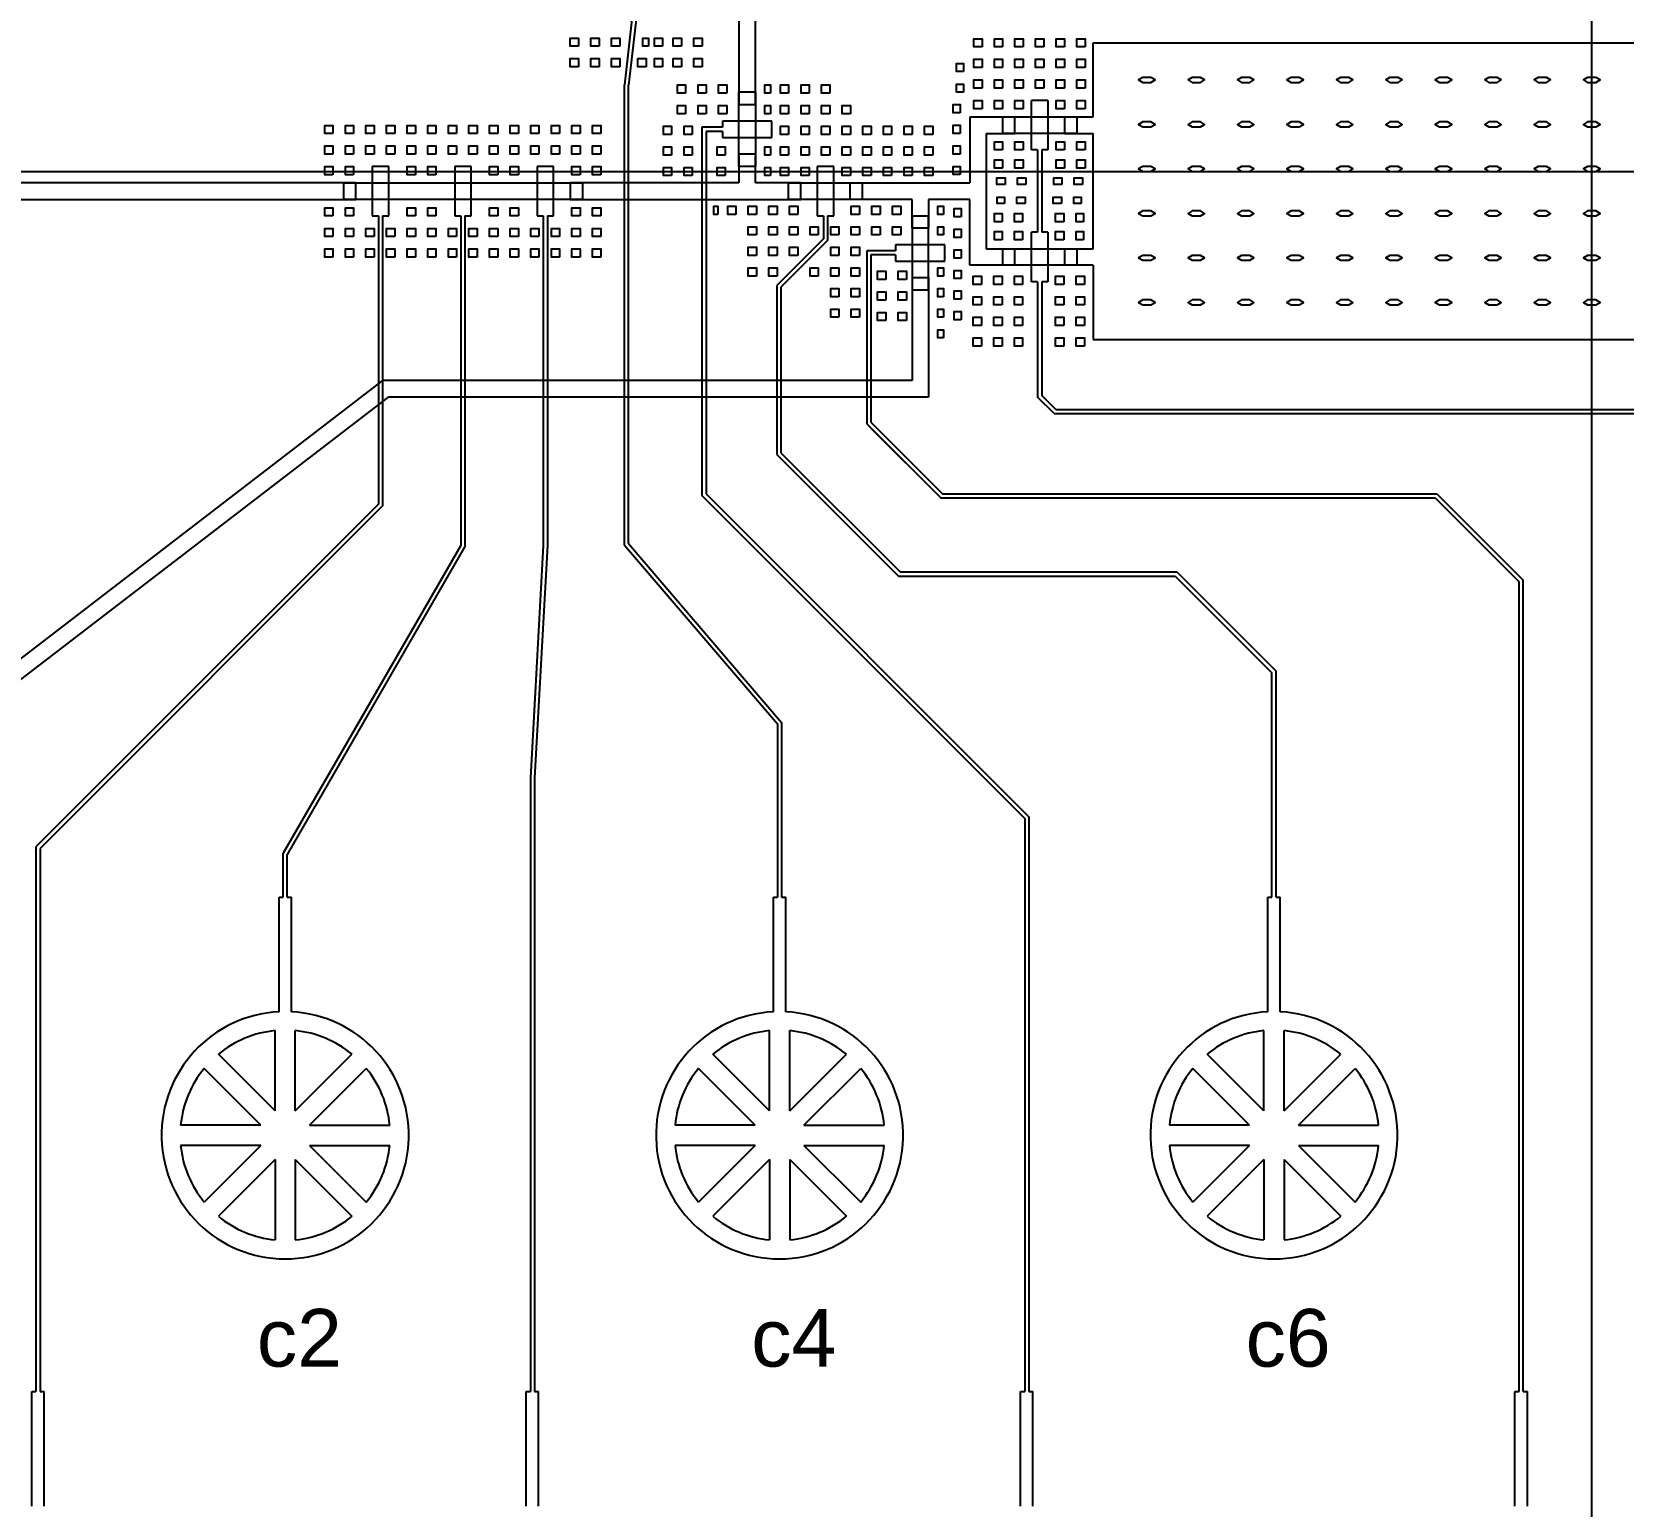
# Model space of a CAD drawing. Extents: x 1828 to 103828, y 11639 to 113639.
# Drawn here: x 43362 to 53018, y 75539 to 84485 of the extents above; entities that cross this region are included whole.
import ezdxf

# ---------------------------------------------------------------- set-up
doc = ezdxf.new("R2010")
doc.units = 13
for name, color, linetype in [('Control - FILL', 40, 'Continuous'), ('Control - SU8', 10, 'Continuous'), ('Flow - AZ50', 80, 'Continuous'), ('Flow - FILL', 131, 'Continuous'), ('Flow - SU8', 140, 'Continuous'), ('OPAQUE', 10, 'Continuous')]:
    doc.layers.add(name, color=color, linetype=linetype)
doc.styles.get("Standard").update_dxf_attribs({"font": 'arial.ttf', "height": 250})

msp = doc.modelspace()

# ---------------------------------------------------------------- linework, layer by layer
for p, q in [((52827.8, 11638.7), (52827.8, 113638.7)), ((52827.8, 11638.7), (52827.8, 113638.7)), ((1827.8, 83638.7), (103827.8, 83638.7))]:
    msp.add_line(p, q)
at = {"layer": 'Control - FILL'}
for p, q in [((44838, 77937.6), (44838, 78424.2)), ((44960.6, 77937.6), (44960.6, 78424.2)), ((47838, 77937.6), (47838, 78424.2)), ((47960.6, 77937.6), (47960.6, 78424.2)), ((50838, 77937.6), (50838, 78424.2)), ((50960.6, 77937.6), (50960.6, 78424.2)), ((44838, 77937.6), (44494, 78281.6)), ((44960.6, 77937.6), (45304.6, 78281.6)), ((47838, 77937.6), (47494, 78281.6)), ((47960.6, 77937.6), (48304.6, 78281.6)), ((50838, 77937.6), (50494, 78281.6)), ((50960.6, 77937.6), (51304.6, 78281.6)), ((44751.3, 77850.9), (44407.3, 78195)), ((45047.3, 77850.9), (45391.3, 78195)), ((47751.3, 77850.9), (47407.3, 78195)), ((48047.3, 77850.9), (48391.3, 78195)), ((50751.3, 77850.9), (50407.3, 78195)), ((51047.3, 77850.9), (51391.3, 78195)), ((44751.3, 77850.9), (44264.8, 77850.9)), ((45047.3, 77850.9), (45533.8, 77850.9)), ((47751.3, 77850.9), (47264.8, 77850.9)), ((48047.3, 77850.9), (48533.8, 77850.9)), ((50751.3, 77850.9), (50264.8, 77850.9)), ((51047.3, 77850.9), (51533.8, 77850.9)), ((44751.3, 77728.3), (44264.8, 77728.3)), ((44751.3, 77728.3), (44407.3, 77384.3)), ((44838, 77641.6), (44494, 77297.6)), ((44838, 77641.6), (44838, 77155.1)), ((44960.6, 77641.6), (44960.6, 77155.1)), ((44960.6, 77641.6), (45304.6, 77297.6)), ((45047.3, 77728.3), (45533.8, 77728.3)), ((45047.3, 77728.3), (45391.3, 77384.3)), ((47751.3, 77728.3), (47264.8, 77728.3)), ((47751.3, 77728.3), (47407.3, 77384.3)), ((47838, 77641.6), (47494, 77297.6)), ((47838, 77641.6), (47838, 77155.1)), ((47960.6, 77641.6), (47960.6, 77155.1)), ((47960.6, 77641.6), (48304.6, 77297.6)), ((48047.3, 77728.3), (48533.8, 77728.3)), ((48047.3, 77728.3), (48391.3, 77384.3)), ((50751.3, 77728.3), (50264.8, 77728.3)), ((50751.3, 77728.3), (50407.3, 77384.3)), ((50838, 77641.6), (50494, 77297.6)), ((50838, 77641.6), (50838, 77155.1)), ((50960.6, 77641.6), (50960.6, 77155.1)), ((50960.6, 77641.6), (51304.6, 77297.6)), ((51047.3, 77728.3), (51533.8, 77728.3)), ((51047.3, 77728.3), (51391.3, 77384.3))]:
    msp.add_line(p, q, dxfattribs=at)
for centre, start, end in [((44899.3, 77789.6), 95.51773, 129.48227), ((44899.3, 77789.6), 50.51773, 84.48227), ((47899.3, 77789.6), 95.51773, 129.48227), ((47899.3, 77789.6), 50.51773, 84.48227), ((50899.3, 77789.6), 95.51773, 129.48227), ((50899.3, 77789.6), 50.51773, 84.48227), ((44899.3, 77789.6), 140.51773, 174.48227), ((44899.3, 77789.6), 5.51773, 39.48227), ((47899.3, 77789.6), 140.51773, 174.48227), ((47899.3, 77789.6), 5.51773, 39.48227), ((50899.3, 77789.6), 140.51773, 174.48227), ((50899.3, 77789.6), 5.51773, 39.48227), ((44899.3, 77789.6), 185.51773, 219.48227), ((44899.3, 77789.6), 320.51773, 354.48227), ((47899.3, 77789.6), 185.51773, 219.48227), ((47899.3, 77789.6), 320.51773, 354.48227), ((50899.3, 77789.6), 185.51773, 219.48227), ((50899.3, 77789.6), 320.51773, 354.48227), ((44899.3, 77789.6), 230.51773, 264.48227), ((44899.3, 77789.6), 275.51773, 309.48227), ((47899.3, 77789.6), 230.51773, 264.48227), ((47899.3, 77789.6), 275.51773, 309.48227), ((50899.3, 77789.6), 230.51773, 264.48227), ((50899.3, 77789.6), 275.51773, 309.48227)]:
    msp.add_arc(centre, 637.5, start, end, dxfattribs=at)
at = {"layer": 'Control - SU8'}
for p, q in [((47015.3, 84668.7), (46957.4, 84162.8)), ((47040.2, 84665.9), (46982.4, 84161.4)), ((46957.4, 81371.2), (46957.4, 84162.8)), ((46982.4, 81380.5), (46982.4, 84161.4)), ((49427.8, 83768.7), (49427.8, 84068.7)), ((49527.8, 84068.7), (49427.8, 84068.7)), ((49527.8, 84068.7), (49527.8, 83768.7)), ((47552.8, 83943.7), (47552.8, 83906.2)), ((47852.8, 83943.7), (47552.8, 83943.7)), ((47852.8, 83843.7), (47852.8, 83943.7)), ((47427.8, 83906.2), (47427.8, 81670.9)), ((47552.8, 83906.2), (47427.8, 83906.2)), ((47552.8, 83881.2), (47452.8, 83881.2)), ((47452.8, 83881.2), (47452.8, 81681.2)), ((47552.8, 83881.2), (47552.8, 83843.7)), ((47552.8, 83843.7), (47852.8, 83843.7)), ((49465.3, 83768.7), (49427.8, 83768.7)), ((49465.3, 83768.7), (49465.3, 83268.7)), ((49527.8, 83768.7), (49490.3, 83768.7)), ((49490.3, 83768.7), (49490.3, 83268.7)), ((45527.8, 83668.7), (45427.8, 83668.7)), ((45427.8, 83668.7), (45427.8, 83368.7)), ((45527.8, 83368.7), (45527.8, 83668.7)), ((46027.8, 83668.7), (45927.8, 83668.7)), ((45927.8, 83668.7), (45927.8, 83368.7)), ((46027.8, 83368.7), (46027.8, 83668.7)), ((46527.8, 83668.7), (46427.8, 83668.7)), ((46427.8, 83668.7), (46427.8, 83368.7)), ((46527.8, 83368.7), (46527.8, 83668.7)), ((48227.8, 83668.7), (48127.8, 83668.7)), ((48127.8, 83668.7), (48127.8, 83368.7)), ((48227.8, 83368.7), (48227.8, 83668.7)), ((45427.8, 83368.7), (45465.3, 83368.7)), ((45465.3, 83368.7), (45465.3, 81618.7)), ((45490.3, 83368.7), (45527.8, 83368.7)), ((45490.3, 83368.7), (45490.3, 81608.4)), ((45927.8, 83368.7), (45965.3, 83368.7)), ((45965.3, 83368.7), (45965.3, 81368.7)), ((45990.3, 83368.7), (46027.8, 83368.7)), ((45990.3, 83368.7), (45990.3, 81362)), ((46427.8, 83368.7), (46465.3, 83368.7)), ((46465.3, 83368.7), (46465.3, 81368.7)), ((46490.3, 83368.7), (46527.8, 83368.7)), ((46490.3, 83368.7), (46490.3, 81368)), ((48127.8, 83368.7), (48165.3, 83368.7)), ((48165.3, 83368.7), (48165.3, 83229.1)), ((48190.3, 83368.7), (48227.8, 83368.7)), ((48190.3, 83368.7), (48190.3, 83218.7)), ((49427.8, 82968.7), (49427.8, 83268.7)), ((49465.3, 83268.7), (49427.8, 83268.7)), ((49527.8, 83268.7), (49490.3, 83268.7)), ((49527.8, 83268.7), (49527.8, 82968.7)), ((48165.3, 83229.1), (47882.5, 82946.2)), ((48190.3, 83218.7), (47907.5, 82935.9)), ((48602.8, 83156.2), (48427.8, 83156.2)), ((48427.8, 83156.2), (48427.8, 82106.2)), ((48602.8, 83193.7), (48602.8, 83156.2)), ((48902.8, 83193.7), (48602.8, 83193.7)), ((48902.8, 83093.7), (48902.8, 83193.7)), ((48602.8, 83131.2), (48452.8, 83131.2)), ((48452.8, 83131.2), (48452.8, 82116.6)), ((48602.8, 83131.2), (48602.8, 83093.7)), ((48602.8, 83093.7), (48902.8, 83093.7)), ((49465.3, 82968.7), (49427.8, 82968.7)), ((49465.3, 82968.7), (49465.3, 82268.7)), ((49527.8, 82968.7), (49490.3, 82968.7)), ((49490.3, 82968.7), (49490.3, 82279.1)), ((47882.5, 82946.2), (47882.5, 81920.9)), ((47907.5, 82935.9), (47907.5, 81931.2)), ((49575.7, 82193.7), (49490.3, 82279.1)), ((49565.3, 82168.7), (49465.3, 82268.7)), ((49575.7, 82193.7), (53397.2, 82193.7)), ((48427.8, 82106.2), (48877.1, 81656.9)), ((48452.8, 82116.6), (48887.5, 81681.9)), ((48452.8, 82081.2), (48877.1, 81656.9)), ((49565.3, 82168.7), (53386.8, 82168.7)), ((47882.5, 81920.9), (48620.5, 81182.8)), ((47907.5, 81931.2), (48630.9, 81207.8)), ((45465.3, 81618.7), (43386.8, 79540.2)), ((45490.3, 81608.4), (43411.8, 79529.8)), ((47427.8, 81670.9), (49386.8, 79711.9)), ((47452.8, 81681.2), (49411.8, 79722.3)), ((48877.1, 81656.9), (51877.1, 81656.9)), ((48887.5, 81681.9), (51887.5, 81681.9)), ((51877.1, 81656.9), (52386.8, 81147.2)), ((51887.5, 81681.9), (52411.8, 81157.6)), ((45965.3, 81368.7), (44886.8, 79500.6)), ((45990.3, 81362), (44911.8, 79493.9)), ((46465.3, 81368.7), (46386.8, 79959.3)), ((46490.3, 81368), (46411.8, 79957.9)), ((46957.4, 81371.2), (47886.8, 80285.6)), ((46982.4, 81380.5), (47911.8, 80294.9)), ((48620.5, 81182.8), (50299.3, 81182.8)), ((48630.9, 81207.8), (50309.7, 81207.8)), ((50299.3, 81182.8), (50886.8, 80595.3)), ((50309.7, 81207.8), (50911.8, 80605.7)), ((52386.8, 76233.9), (52386.8, 81147.2)), ((52411.8, 76233.9), (52411.8, 81157.6)), ((50886.8, 79233.9), (50886.8, 80595.3)), ((50911.8, 79233.9), (50911.8, 80605.7)), ((47886.8, 80285.6), (47886.8, 79233.9)), ((47911.8, 80294.9), (47911.8, 79233.9)), ((46386.8, 79959.3), (46386.8, 76233.9)), ((46411.8, 79956), (46411.8, 76233.9)), ((49386.8, 79711.9), (49386.8, 76233.9)), ((49411.8, 79722.3), (49411.8, 76233.9)), ((43386.8, 79540.2), (43386.8, 76233.9)), ((43411.8, 79529.8), (43411.8, 76233.9)), ((44886.8, 79233.9), (44886.8, 79500.6)), ((44911.8, 79233.9), (44911.8, 79493.9)), ((44861.8, 79233.9), (44886.8, 79233.9)), ((44861.8, 78538.7), (44861.8, 79233.9)), ((44911.8, 79233.9), (44936.8, 79233.9)), ((44936.8, 78538.7), (44936.8, 79233.9)), ((47861.8, 79233.9), (47886.8, 79233.9)), ((47861.8, 78538.7), (47861.8, 79233.9)), ((47911.8, 79233.9), (47936.8, 79233.9)), ((47936.8, 78538.7), (47936.8, 79233.9)), ((50861.8, 79233.9), (50886.8, 79233.9)), ((50861.8, 78538.7), (50861.8, 79233.9)), ((50911.8, 79233.9), (50936.8, 79233.9)), ((50936.8, 78538.7), (50936.8, 79233.9)), ((43361.8, 75538.7), (43361.8, 76233.9)), ((43361.8, 76233.9), (43386.8, 76233.9)), ((43411.8, 76233.9), (43436.8, 76233.9)), ((43436.8, 75538.7), (43436.8, 76233.9)), ((46361.8, 76233.9), (46386.8, 76233.9)), ((46361.8, 75538.7), (46361.8, 76233.9)), ((46411.8, 76233.9), (46436.8, 76233.9)), ((46436.8, 75538.7), (46436.8, 76233.9)), ((49361.8, 76233.9), (49386.8, 76233.9)), ((49361.8, 75538.7), (49361.8, 76233.9)), ((49411.8, 76233.9), (49436.8, 76233.9)), ((49436.8, 75538.7), (49436.8, 76233.9)), ((52361.8, 76233.9), (52386.8, 76233.9)), ((52361.8, 75538.7), (52361.8, 76233.9)), ((52411.8, 76233.9), (52436.8, 76233.9)), ((52436.8, 75538.7), (52436.8, 76233.9))]:
    msp.add_line(p, q, dxfattribs=at)
for centre in [(44899.3, 77789.6), (47899.3, 77789.6), (50899.3, 77789.6)]:
    msp.add_arc(centre, 750, 92.86598, 87.13402, dxfattribs=at)
at = {"layer": 'Flow - AZ50'}
for p, q in [((47652.8, 83668.7), (47652.8, 84118.7)), ((47752.8, 84118.7), (47652.8, 84118.7)), ((47752.8, 84118.7), (47752.8, 83668.7)), ((49252.8, 83968.7), (49702.8, 83968.7)), ((49252.8, 83968.7), (49252.8, 83868.7)), ((49702.8, 83968.7), (49702.8, 83868.7)), ((49702.8, 83868.7), (49252.8, 83868.7)), ((47752.8, 83668.7), (47652.8, 83668.7)), ((45252.8, 83568.7), (46702.8, 83568.7)), ((45252.8, 83568.7), (45252.8, 83468.7)), ((46702.8, 83568.7), (46702.8, 83468.7)), ((47952.8, 83468.7), (47952.8, 83568.7)), ((47952.8, 83568.7), (48402.8, 83568.7)), ((48402.8, 83468.7), (48402.8, 83568.7)), ((46702.8, 83468.7), (45252.8, 83468.7)), ((48402.8, 83468.7), (47952.8, 83468.7)), ((48702.8, 83368.7), (48702.8, 82918.7)), ((48702.8, 83368.7), (48802.8, 83368.7)), ((48802.8, 82918.7), (48802.8, 83368.7)), ((49252.8, 83168.7), (49702.8, 83168.7)), ((49252.8, 83168.7), (49252.8, 83068.7)), ((49702.8, 83168.7), (49702.8, 83068.7)), ((49702.8, 83068.7), (49252.8, 83068.7)), ((48702.8, 82918.7), (48802.8, 82918.7))]:
    msp.add_line(p, q, dxfattribs=at)
at = {"layer": 'Flow - FILL'}
for points in [[(46679.3, 84397.8), (46629.3, 84397.8), (46629.3, 84447.8), (46679.3, 84447.8)], [(46804.3, 84397.8), (46754.3, 84397.8), (46754.3, 84447.8), (46804.3, 84447.8)], [(46929.3, 84397.8), (46879.3, 84397.8), (46879.3, 84447.8), (46929.3, 84447.8)], [(47104.3, 84397.8), (47069.3, 84397.8), (47069.3, 84447.8), (47104.3, 84447.8)], [(47189.3, 84397.8), (47139.3, 84397.8), (47139.3, 84447.8), (47189.3, 84447.8)], [(47304.3, 84397.8), (47254.3, 84397.8), (47254.3, 84447.8), (47304.3, 84447.8)], [(47429.3, 84397.8), (47379.3, 84397.8), (47379.3, 84447.8), (47429.3, 84447.8)], [(49127.8, 84393.7), (49077.8, 84393.7), (49077.8, 84443.7), (49127.8, 84443.7)], [(49252.8, 84393.7), (49202.8, 84393.7), (49202.8, 84443.7), (49252.8, 84443.7)], [(49377.8, 84393.7), (49327.8, 84393.7), (49327.8, 84443.7), (49377.8, 84443.7)], [(49502.8, 84393.7), (49452.8, 84393.7), (49452.8, 84443.7), (49502.8, 84443.7)], [(49627.8, 84393.7), (49577.8, 84393.7), (49577.8, 84443.7), (49627.8, 84443.7)], [(49752.8, 84393.7), (49702.8, 84393.7), (49702.8, 84443.7), (49752.8, 84443.7)], [(46679.3, 84272.8), (46629.3, 84272.8), (46629.3, 84322.8), (46679.3, 84322.8)], [(46804.3, 84272.8), (46754.3, 84272.8), (46754.3, 84322.8), (46804.3, 84322.8)], [(46929.3, 84272.8), (46879.3, 84272.8), (46879.3, 84322.8), (46929.3, 84322.8)], [(47089.3, 84272.8), (47039.3, 84272.8), (47039.3, 84322.8), (47089.3, 84322.8)], [(47189.3, 84272.8), (47139.3, 84272.8), (47139.3, 84322.8), (47189.3, 84322.8)], [(47304.3, 84272.8), (47254.3, 84272.8), (47254.3, 84322.8), (47304.3, 84322.8)], [(47429.3, 84272.8), (47379.3, 84272.8), (47379.3, 84322.8), (47429.3, 84322.8)], [(49127.8, 84268.7), (49077.8, 84268.7), (49077.8, 84318.7), (49127.8, 84318.7)], [(49252.8, 84268.7), (49202.8, 84268.7), (49202.8, 84318.7), (49252.8, 84318.7)], [(49377.8, 84268.7), (49327.8, 84268.7), (49327.8, 84318.7), (49377.8, 84318.7)], [(49502.8, 84268.7), (49452.8, 84268.7), (49452.8, 84318.7), (49502.8, 84318.7)], [(49627.8, 84268.7), (49577.8, 84268.7), (49577.8, 84318.7), (49627.8, 84318.7)], [(49752.8, 84268.7), (49702.8, 84268.7), (49702.8, 84318.7), (49752.8, 84318.7)], [(49015.3, 84243.7), (48972.8, 84243.7), (48972.8, 84293.7), (49015.3, 84293.7)], [(50102.8, 84178.7), (50152.8, 84178.7), (50177.8, 84193.7), (50177.8, 84193.7), (50152.8, 84208.7), (50102.8, 84208.7), (50077.8, 84193.7), (50077.8, 84193.7)], [(50402.8, 84178.7), (50452.8, 84178.7), (50477.8, 84193.7), (50477.8, 84193.7), (50452.8, 84208.7), (50402.8, 84208.7), (50377.8, 84193.7), (50377.8, 84193.7)], [(50702.8, 84178.7), (50752.8, 84178.7), (50777.8, 84193.7), (50777.8, 84193.7), (50752.8, 84208.7), (50702.8, 84208.7), (50677.8, 84193.7), (50677.8, 84193.7)], [(51002.8, 84178.7), (51052.8, 84178.7), (51077.8, 84193.7), (51077.8, 84193.7), (51052.8, 84208.7), (51002.8, 84208.7), (50977.8, 84193.7), (50977.8, 84193.7)], [(51302.8, 84178.7), (51352.8, 84178.7), (51377.8, 84193.7), (51377.8, 84193.7), (51352.8, 84208.7), (51302.8, 84208.7), (51277.8, 84193.7), (51277.8, 84193.7)], [(51602.8, 84178.7), (51652.8, 84178.7), (51677.8, 84193.7), (51677.8, 84193.7), (51652.8, 84208.7), (51602.8, 84208.7), (51577.8, 84193.7), (51577.8, 84193.7)], [(51902.8, 84178.7), (51952.8, 84178.7), (51977.8, 84193.7), (51977.8, 84193.7), (51952.8, 84208.7), (51902.8, 84208.7), (51877.8, 84193.7), (51877.8, 84193.7)], [(52202.8, 84178.7), (52252.8, 84178.7), (52277.8, 84193.7), (52277.8, 84193.7), (52252.8, 84208.7), (52202.8, 84208.7), (52177.8, 84193.7), (52177.8, 84193.7)], [(52502.8, 84178.7), (52552.8, 84178.7), (52577.8, 84193.7), (52577.8, 84193.7), (52552.8, 84208.7), (52502.8, 84208.7), (52477.8, 84193.7), (52477.8, 84193.7)], [(52802.8, 84178.7), (52852.8, 84178.7), (52877.8, 84193.7), (52877.8, 84193.7), (52852.8, 84208.7), (52802.8, 84208.7), (52777.8, 84193.7), (52777.8, 84193.7)], [(47329.3, 84112.8), (47279.3, 84112.8), (47279.3, 84162.8), (47329.3, 84162.8)], [(47454.3, 84112.8), (47404.3, 84112.8), (47404.3, 84162.8), (47454.3, 84162.8)], [(47579.3, 84112.8), (47529.3, 84112.8), (47529.3, 84162.8), (47579.3, 84162.8)], [(47844.3, 84112.8), (47809.3, 84112.8), (47809.3, 84162.8), (47844.3, 84162.8)], [(47954.3, 84112.8), (47904.3, 84112.8), (47904.3, 84162.8), (47954.3, 84162.8)], [(48079.3, 84112.8), (48029.3, 84112.8), (48029.3, 84162.8), (48079.3, 84162.8)], [(48204.3, 84112.8), (48154.3, 84112.8), (48154.3, 84162.8), (48204.3, 84162.8)], [(49015.3, 84118.7), (48972.8, 84118.7), (48972.8, 84168.7), (49015.3, 84168.7)], [(49127.8, 84143.7), (49077.8, 84143.7), (49077.8, 84193.7), (49127.8, 84193.7)], [(49252.8, 84143.7), (49202.8, 84143.7), (49202.8, 84193.7), (49252.8, 84193.7)], [(49377.8, 84143.7), (49327.8, 84143.7), (49327.8, 84193.7), (49377.8, 84193.7)], [(49502.8, 84143.7), (49452.8, 84143.7), (49452.8, 84193.7), (49502.8, 84193.7)], [(49627.8, 84143.7), (49577.8, 84143.7), (49577.8, 84193.7), (49627.8, 84193.7)], [(49752.8, 84143.7), (49702.8, 84143.7), (49702.8, 84193.7), (49752.8, 84193.7)], [(47329.3, 83987.8), (47279.3, 83987.8), (47279.3, 84037.8), (47329.3, 84037.8)], [(47454.3, 83987.8), (47404.3, 83987.8), (47404.3, 84037.8), (47454.3, 84037.8)], [(47579.3, 83987.8), (47529.3, 83987.8), (47529.3, 84037.8), (47579.3, 84037.8)], [(47844.3, 83987.8), (47809.3, 83987.8), (47809.3, 84037.8), (47844.3, 84037.8)], [(47954.3, 83987.8), (47904.3, 83987.8), (47904.3, 84037.8), (47954.3, 84037.8)], [(48079.3, 83987.8), (48029.3, 83987.8), (48029.3, 84037.8), (48079.3, 84037.8)], [(48204.3, 83987.8), (48154.3, 83987.8), (48154.3, 84037.8), (48204.3, 84037.8)], [(48329.3, 83987.8), (48279.3, 83987.8), (48279.3, 84037.8), (48329.3, 84037.8)], [(48995.3, 83993.7), (48952.8, 83993.7), (48952.8, 84043.7), (48995.3, 84043.7)], [(49127.8, 84018.7), (49077.8, 84018.7), (49077.8, 84068.7), (49127.8, 84068.7)], [(49252.8, 84018.7), (49202.8, 84018.7), (49202.8, 84068.7), (49252.8, 84068.7)], [(49377.8, 84018.7), (49327.8, 84018.7), (49327.8, 84068.7), (49377.8, 84068.7)], [(49627.8, 84018.7), (49577.8, 84018.7), (49577.8, 84068.7), (49627.8, 84068.7)], [(49752.8, 84018.7), (49702.8, 84018.7), (49702.8, 84068.7), (49752.8, 84068.7)], [(45189.3, 83867.8), (45139.3, 83867.8), (45139.3, 83917.8), (45189.3, 83917.8)], [(45314.3, 83867.8), (45264.3, 83867.8), (45264.3, 83917.8), (45314.3, 83917.8)], [(45439.3, 83867.8), (45389.3, 83867.8), (45389.3, 83917.8), (45439.3, 83917.8)], [(45564.3, 83867.8), (45514.3, 83867.8), (45514.3, 83917.8), (45564.3, 83917.8)], [(45689.3, 83867.8), (45639.3, 83867.8), (45639.3, 83917.8), (45689.3, 83917.8)], [(45814.3, 83867.8), (45764.3, 83867.8), (45764.3, 83917.8), (45814.3, 83917.8)], [(45939.3, 83867.8), (45889.3, 83867.8), (45889.3, 83917.8), (45939.3, 83917.8)], [(46064.3, 83867.8), (46014.3, 83867.8), (46014.3, 83917.8), (46064.3, 83917.8)], [(46189.3, 83867.8), (46139.3, 83867.8), (46139.3, 83917.8), (46189.3, 83917.8)], [(46314.3, 83867.8), (46264.3, 83867.8), (46264.3, 83917.8), (46314.3, 83917.8)], [(46439.3, 83867.8), (46389.3, 83867.8), (46389.3, 83917.8), (46439.3, 83917.8)], [(46564.3, 83867.8), (46514.3, 83867.8), (46514.3, 83917.8), (46564.3, 83917.8)], [(46689.3, 83867.8), (46639.3, 83867.8), (46639.3, 83917.8), (46689.3, 83917.8)], [(46814.3, 83867.8), (46764.3, 83867.8), (46764.3, 83917.8), (46814.3, 83917.8)], [(48995.3, 83868.7), (48952.8, 83868.7), (48952.8, 83918.7), (48995.3, 83918.7)], [(50102.8, 83908.7), (50152.8, 83908.7), (50177.8, 83923.7), (50177.8, 83923.7), (50152.8, 83938.7), (50102.8, 83938.7), (50077.8, 83923.7), (50077.8, 83923.7)], [(50402.8, 83908.7), (50452.8, 83908.7), (50477.8, 83923.7), (50477.8, 83923.7), (50452.8, 83938.7), (50402.8, 83938.7), (50377.8, 83923.7), (50377.8, 83923.7)], [(50702.8, 83908.7), (50752.8, 83908.7), (50777.8, 83923.7), (50777.8, 83923.7), (50752.8, 83938.7), (50702.8, 83938.7), (50677.8, 83923.7), (50677.8, 83923.7)], [(51002.8, 83908.7), (51052.8, 83908.7), (51077.8, 83923.7), (51077.8, 83923.7), (51052.8, 83938.7), (51002.8, 83938.7), (50977.8, 83923.7), (50977.8, 83923.7)], [(51302.8, 83908.7), (51352.8, 83908.7), (51377.8, 83923.7), (51377.8, 83923.7), (51352.8, 83938.7), (51302.8, 83938.7), (51277.8, 83923.7), (51277.8, 83923.7)], [(51602.8, 83908.7), (51652.8, 83908.7), (51677.8, 83923.7), (51677.8, 83923.7), (51652.8, 83938.7), (51602.8, 83938.7), (51577.8, 83923.7), (51577.8, 83923.7)], [(51902.8, 83908.7), (51952.8, 83908.7), (51977.8, 83923.7), (51977.8, 83923.7), (51952.8, 83938.7), (51902.8, 83938.7), (51877.8, 83923.7), (51877.8, 83923.7)], [(52202.8, 83908.7), (52252.8, 83908.7), (52277.8, 83923.7), (52277.8, 83923.7), (52252.8, 83938.7), (52202.8, 83938.7), (52177.8, 83923.7), (52177.8, 83923.7)], [(52502.8, 83908.7), (52552.8, 83908.7), (52577.8, 83923.7), (52577.8, 83923.7), (52552.8, 83938.7), (52502.8, 83938.7), (52477.8, 83923.7), (52477.8, 83923.7)], [(52802.8, 83908.7), (52852.8, 83908.7), (52877.8, 83923.7), (52877.8, 83923.7), (52852.8, 83938.7), (52802.8, 83938.7), (52777.8, 83923.7), (52777.8, 83923.7)], [(47244.3, 83862.8), (47194.3, 83862.8), (47194.3, 83912.8), (47244.3, 83912.8)], [(47369.3, 83862.8), (47319.3, 83862.8), (47319.3, 83912.8), (47369.3, 83912.8)], [(47954.3, 83862.8), (47904.3, 83862.8), (47904.3, 83912.8), (47954.3, 83912.8)], [(48079.3, 83862.8), (48029.3, 83862.8), (48029.3, 83912.8), (48079.3, 83912.8)], [(48204.3, 83862.8), (48154.3, 83862.8), (48154.3, 83912.8), (48204.3, 83912.8)], [(48329.3, 83862.8), (48279.3, 83862.8), (48279.3, 83912.8), (48329.3, 83912.8)], [(48454.3, 83862.8), (48404.3, 83862.8), (48404.3, 83912.8), (48454.3, 83912.8)], [(48579.3, 83862.8), (48529.3, 83862.8), (48529.3, 83912.8), (48579.3, 83912.8)], [(48704.3, 83862.8), (48654.3, 83862.8), (48654.3, 83912.8), (48704.3, 83912.8)], [(48829.3, 83862.8), (48779.3, 83862.8), (48779.3, 83912.8), (48829.3, 83912.8)], [(49252.8, 83768.7), (49202.8, 83768.7), (49202.8, 83818.7), (49252.8, 83818.7)], [(49377.8, 83768.7), (49327.8, 83768.7), (49327.8, 83818.7), (49377.8, 83818.7)], [(49627.8, 83768.7), (49577.8, 83768.7), (49577.8, 83818.7), (49627.8, 83818.7)], [(49752.8, 83768.7), (49702.8, 83768.7), (49702.8, 83818.7), (49752.8, 83818.7)], [(45189.3, 83742.8), (45139.3, 83742.8), (45139.3, 83792.8), (45189.3, 83792.8)], [(45314.3, 83742.8), (45264.3, 83742.8), (45264.3, 83792.8), (45314.3, 83792.8)], [(45439.3, 83742.8), (45389.3, 83742.8), (45389.3, 83792.8), (45439.3, 83792.8)], [(45564.3, 83742.8), (45514.3, 83742.8), (45514.3, 83792.8), (45564.3, 83792.8)], [(45689.3, 83742.8), (45639.3, 83742.8), (45639.3, 83792.8), (45689.3, 83792.8)], [(45814.3, 83742.8), (45764.3, 83742.8), (45764.3, 83792.8), (45814.3, 83792.8)], [(45939.3, 83742.8), (45889.3, 83742.8), (45889.3, 83792.8), (45939.3, 83792.8)], [(46064.3, 83742.8), (46014.3, 83742.8), (46014.3, 83792.8), (46064.3, 83792.8)], [(46189.3, 83742.8), (46139.3, 83742.8), (46139.3, 83792.8), (46189.3, 83792.8)], [(46314.3, 83742.8), (46264.3, 83742.8), (46264.3, 83792.8), (46314.3, 83792.8)], [(46439.3, 83742.8), (46389.3, 83742.8), (46389.3, 83792.8), (46439.3, 83792.8)], [(46564.3, 83742.8), (46514.3, 83742.8), (46514.3, 83792.8), (46564.3, 83792.8)], [(46689.3, 83742.8), (46639.3, 83742.8), (46639.3, 83792.8), (46689.3, 83792.8)], [(46814.3, 83742.8), (46764.3, 83742.8), (46764.3, 83792.8), (46814.3, 83792.8)], [(47244.3, 83737.8), (47194.3, 83737.8), (47194.3, 83787.8), (47244.3, 83787.8)], [(47369.3, 83737.8), (47319.3, 83737.8), (47319.3, 83787.8), (47369.3, 83787.8)], [(47569.8, 83737.8), (47519.8, 83737.8), (47519.8, 83787.8), (47569.8, 83787.8)], [(47844.3, 83737.8), (47809.3, 83737.8), (47809.3, 83787.8), (47844.3, 83787.8)], [(47954.3, 83737.8), (47904.3, 83737.8), (47904.3, 83787.8), (47954.3, 83787.8)], [(48079.3, 83737.8), (48029.3, 83737.8), (48029.3, 83787.8), (48079.3, 83787.8)], [(48204.3, 83737.8), (48154.3, 83737.8), (48154.3, 83787.8), (48204.3, 83787.8)], [(48329.3, 83737.8), (48279.3, 83737.8), (48279.3, 83787.8), (48329.3, 83787.8)], [(48454.3, 83737.8), (48404.3, 83737.8), (48404.3, 83787.8), (48454.3, 83787.8)], [(48579.3, 83737.8), (48529.3, 83737.8), (48529.3, 83787.8), (48579.3, 83787.8)], [(48704.3, 83737.8), (48654.3, 83737.8), (48654.3, 83787.8), (48704.3, 83787.8)], [(48829.3, 83737.8), (48779.3, 83737.8), (48779.3, 83787.8), (48829.3, 83787.8)], [(48995.3, 83743.7), (48952.8, 83743.7), (48952.8, 83793.7), (48995.3, 83793.7)], [(45189.3, 83617.8), (45139.3, 83617.8), (45139.3, 83667.8), (45189.3, 83667.8)], [(45314.3, 83617.8), (45264.3, 83617.8), (45264.3, 83667.8), (45314.3, 83667.8)], [(45689.3, 83617.8), (45639.3, 83617.8), (45639.3, 83667.8), (45689.3, 83667.8)], [(45814.3, 83617.8), (45764.3, 83617.8), (45764.3, 83667.8), (45814.3, 83667.8)], [(46189.3, 83617.8), (46139.3, 83617.8), (46139.3, 83667.8), (46189.3, 83667.8)], [(46314.3, 83617.8), (46264.3, 83617.8), (46264.3, 83667.8), (46314.3, 83667.8)], [(46689.3, 83617.8), (46639.3, 83617.8), (46639.3, 83667.8), (46689.3, 83667.8)], [(46814.3, 83617.8), (46764.3, 83617.8), (46764.3, 83667.8), (46814.3, 83667.8)], [(47244.3, 83612.8), (47194.3, 83612.8), (47194.3, 83662.8), (47244.3, 83662.8)], [(47369.3, 83612.8), (47319.3, 83612.8), (47319.3, 83662.8), (47369.3, 83662.8)], [(47569.8, 83612.8), (47519.8, 83612.8), (47519.8, 83662.8), (47569.8, 83662.8)], [(47844.3, 83612.8), (47809.3, 83612.8), (47809.3, 83662.8), (47844.3, 83662.8)], [(47954.3, 83612.8), (47904.3, 83612.8), (47904.3, 83662.8), (47954.3, 83662.8)], [(48079.3, 83612.8), (48029.3, 83612.8), (48029.3, 83662.8), (48079.3, 83662.8)], [(48329.3, 83612.8), (48279.3, 83612.8), (48279.3, 83662.8), (48329.3, 83662.8)], [(48454.3, 83612.8), (48404.3, 83612.8), (48404.3, 83662.8), (48454.3, 83662.8)], [(48579.3, 83612.8), (48529.3, 83612.8), (48529.3, 83662.8), (48579.3, 83662.8)], [(48704.3, 83612.8), (48654.3, 83612.8), (48654.3, 83662.8), (48704.3, 83662.8)], [(48829.3, 83612.8), (48779.3, 83612.8), (48779.3, 83662.8), (48829.3, 83662.8)], [(48995.3, 83618.7), (48952.8, 83618.7), (48952.8, 83668.7), (48995.3, 83668.7)], [(49252.8, 83658.7), (49202.8, 83658.7), (49202.8, 83708.7), (49252.8, 83708.7)], [(49377.8, 83658.7), (49327.8, 83658.7), (49327.8, 83708.7), (49377.8, 83708.7)], [(49627.8, 83658.7), (49577.8, 83658.7), (49577.8, 83708.7), (49627.8, 83708.7)], [(49752.8, 83658.7), (49702.8, 83658.7), (49702.8, 83708.7), (49752.8, 83708.7)], [(50102.8, 83638.7), (50152.8, 83638.7), (50177.8, 83653.7), (50177.8, 83653.7), (50152.8, 83668.7), (50102.8, 83668.7), (50077.8, 83653.7), (50077.8, 83653.7)], [(50402.8, 83638.7), (50452.8, 83638.7), (50477.8, 83653.7), (50477.8, 83653.7), (50452.8, 83668.7), (50402.8, 83668.7), (50377.8, 83653.7), (50377.8, 83653.7)], [(50702.8, 83638.7), (50752.8, 83638.7), (50777.8, 83653.7), (50777.8, 83653.7), (50752.8, 83668.7), (50702.8, 83668.7), (50677.8, 83653.7), (50677.8, 83653.7)], [(51002.8, 83638.7), (51052.8, 83638.7), (51077.8, 83653.7), (51077.8, 83653.7), (51052.8, 83668.7), (51002.8, 83668.7), (50977.8, 83653.7), (50977.8, 83653.7)], [(51302.8, 83638.7), (51352.8, 83638.7), (51377.8, 83653.7), (51377.8, 83653.7), (51352.8, 83668.7), (51302.8, 83668.7), (51277.8, 83653.7), (51277.8, 83653.7)], [(51602.8, 83638.7), (51652.8, 83638.7), (51677.8, 83653.7), (51677.8, 83653.7), (51652.8, 83668.7), (51602.8, 83668.7), (51577.8, 83653.7), (51577.8, 83653.7)], [(51902.8, 83638.7), (51952.8, 83638.7), (51977.8, 83653.7), (51977.8, 83653.7), (51952.8, 83668.7), (51902.8, 83668.7), (51877.8, 83653.7), (51877.8, 83653.7)], [(52202.8, 83638.7), (52252.8, 83638.7), (52277.8, 83653.7), (52277.8, 83653.7), (52252.8, 83668.7), (52202.8, 83668.7), (52177.8, 83653.7), (52177.8, 83653.7)], [(52502.8, 83638.7), (52552.8, 83638.7), (52577.8, 83653.7), (52577.8, 83653.7), (52552.8, 83668.7), (52502.8, 83668.7), (52477.8, 83653.7), (52477.8, 83653.7)], [(52802.8, 83638.7), (52852.8, 83638.7), (52877.8, 83653.7), (52877.8, 83653.7), (52852.8, 83668.7), (52802.8, 83668.7), (52777.8, 83653.7), (52777.8, 83653.7)], [(49267.8, 83558.7), (49217.8, 83558.7), (49217.8, 83598.7), (49267.8, 83598.7)], [(49392.8, 83558.7), (49342.8, 83558.7), (49342.8, 83598.7), (49392.8, 83598.7)], [(49612.8, 83558.7), (49562.8, 83558.7), (49562.8, 83598.7), (49612.8, 83598.7)], [(49737.8, 83558.7), (49687.8, 83558.7), (49687.8, 83598.7), (49737.8, 83598.7)], [(49264.3, 83442.8), (49219.3, 83442.8), (49219.3, 83482.8), (49264.3, 83482.8)], [(49389.3, 83442.8), (49339.3, 83442.8), (49339.3, 83482.8), (49389.3, 83482.8)], [(49609.3, 83442.8), (49559.3, 83442.8), (49559.3, 83482.8), (49609.3, 83482.8)], [(49729.3, 83442.8), (49684.3, 83442.8), (49684.3, 83482.8), (49729.3, 83482.8)], [(45189.3, 83367.8), (45139.3, 83367.8), (45139.3, 83417.8), (45189.3, 83417.8)], [(45314.3, 83367.8), (45264.3, 83367.8), (45264.3, 83417.8), (45314.3, 83417.8)], [(45689.3, 83367.8), (45639.3, 83367.8), (45639.3, 83417.8), (45689.3, 83417.8)], [(45814.3, 83367.8), (45764.3, 83367.8), (45764.3, 83417.8), (45814.3, 83417.8)], [(46189.3, 83367.8), (46139.3, 83367.8), (46139.3, 83417.8), (46189.3, 83417.8)], [(46314.3, 83367.8), (46264.3, 83367.8), (46264.3, 83417.8), (46314.3, 83417.8)], [(46689.3, 83367.8), (46639.3, 83367.8), (46639.3, 83417.8), (46689.3, 83417.8)], [(46814.3, 83367.8), (46764.3, 83367.8), (46764.3, 83417.8), (46814.3, 83417.8)], [(47524.3, 83377.8), (47499.3, 83377.8), (47499.3, 83427.8), (47524.3, 83427.8)], [(47634.3, 83377.8), (47584.3, 83377.8), (47584.3, 83427.8), (47634.3, 83427.8)], [(47759.3, 83377.8), (47709.3, 83377.8), (47709.3, 83427.8), (47759.3, 83427.8)], [(47884.3, 83377.8), (47834.3, 83377.8), (47834.3, 83427.8), (47884.3, 83427.8)], [(48009.3, 83377.8), (47959.3, 83377.8), (47959.3, 83427.8), (48009.3, 83427.8)], [(48384.3, 83377.8), (48334.3, 83377.8), (48334.3, 83427.8), (48384.3, 83427.8)], [(48509.3, 83377.8), (48459.3, 83377.8), (48459.3, 83427.8), (48509.3, 83427.8)], [(48634.3, 83377.8), (48584.3, 83377.8), (48584.3, 83427.8), (48634.3, 83427.8)], [(48894.3, 83377.8), (48859.3, 83377.8), (48859.3, 83427.8), (48894.3, 83427.8)], [(49001.8, 83362.8), (48959.3, 83362.8), (48959.3, 83412.8), (49001.8, 83412.8)], [(49249.3, 83332.8), (49204.3, 83332.8), (49204.3, 83382.8), (49249.3, 83382.8)], [(49374.3, 83332.8), (49324.3, 83332.8), (49324.3, 83382.8), (49374.3, 83382.8)], [(49624.3, 83332.8), (49574.3, 83332.8), (49574.3, 83382.8), (49624.3, 83382.8)], [(49744.3, 83332.8), (49699.3, 83332.8), (49699.3, 83382.8), (49744.3, 83382.8)], [(50102.8, 83368.7), (50152.8, 83368.7), (50177.8, 83383.7), (50177.8, 83383.7), (50152.8, 83398.7), (50102.8, 83398.7), (50077.8, 83383.7), (50077.8, 83383.7)], [(50402.8, 83368.7), (50452.8, 83368.7), (50477.8, 83383.7), (50477.8, 83383.7), (50452.8, 83398.7), (50402.8, 83398.7), (50377.8, 83383.7), (50377.8, 83383.7)], [(50702.8, 83368.7), (50752.8, 83368.7), (50777.8, 83383.7), (50777.8, 83383.7), (50752.8, 83398.7), (50702.8, 83398.7), (50677.8, 83383.7), (50677.8, 83383.7)], [(51002.8, 83368.7), (51052.8, 83368.7), (51077.8, 83383.7), (51077.8, 83383.7), (51052.8, 83398.7), (51002.8, 83398.7), (50977.8, 83383.7), (50977.8, 83383.7)], [(51302.8, 83368.7), (51352.8, 83368.7), (51377.8, 83383.7), (51377.8, 83383.7), (51352.8, 83398.7), (51302.8, 83398.7), (51277.8, 83383.7), (51277.8, 83383.7)], [(51602.8, 83368.7), (51652.8, 83368.7), (51677.8, 83383.7), (51677.8, 83383.7), (51652.8, 83398.7), (51602.8, 83398.7), (51577.8, 83383.7), (51577.8, 83383.7)], [(51902.8, 83368.7), (51952.8, 83368.7), (51977.8, 83383.7), (51977.8, 83383.7), (51952.8, 83398.7), (51902.8, 83398.7), (51877.8, 83383.7), (51877.8, 83383.7)], [(52202.8, 83368.7), (52252.8, 83368.7), (52277.8, 83383.7), (52277.8, 83383.7), (52252.8, 83398.7), (52202.8, 83398.7), (52177.8, 83383.7), (52177.8, 83383.7)], [(52502.8, 83368.7), (52552.8, 83368.7), (52577.8, 83383.7), (52577.8, 83383.7), (52552.8, 83398.7), (52502.8, 83398.7), (52477.8, 83383.7), (52477.8, 83383.7)], [(52802.8, 83368.7), (52852.8, 83368.7), (52877.8, 83383.7), (52877.8, 83383.7), (52852.8, 83398.7), (52802.8, 83398.7), (52777.8, 83383.7), (52777.8, 83383.7)], [(45189.3, 83242.8), (45139.3, 83242.8), (45139.3, 83292.8), (45189.3, 83292.8)], [(45314.3, 83242.8), (45264.3, 83242.8), (45264.3, 83292.8), (45314.3, 83292.8)], [(45439.3, 83242.8), (45389.3, 83242.8), (45389.3, 83292.8), (45439.3, 83292.8)], [(45564.3, 83242.8), (45514.3, 83242.8), (45514.3, 83292.8), (45564.3, 83292.8)], [(45689.3, 83242.8), (45639.3, 83242.8), (45639.3, 83292.8), (45689.3, 83292.8)], [(45814.3, 83242.8), (45764.3, 83242.8), (45764.3, 83292.8), (45814.3, 83292.8)], [(45939.3, 83242.8), (45889.3, 83242.8), (45889.3, 83292.8), (45939.3, 83292.8)], [(46064.3, 83242.8), (46014.3, 83242.8), (46014.3, 83292.8), (46064.3, 83292.8)], [(46189.3, 83242.8), (46139.3, 83242.8), (46139.3, 83292.8), (46189.3, 83292.8)], [(46314.3, 83242.8), (46264.3, 83242.8), (46264.3, 83292.8), (46314.3, 83292.8)], [(46439.3, 83242.8), (46389.3, 83242.8), (46389.3, 83292.8), (46439.3, 83292.8)], [(46564.3, 83242.8), (46514.3, 83242.8), (46514.3, 83292.8), (46564.3, 83292.8)], [(46689.3, 83242.8), (46639.3, 83242.8), (46639.3, 83292.8), (46689.3, 83292.8)], [(46814.3, 83242.8), (46764.3, 83242.8), (46764.3, 83292.8), (46814.3, 83292.8)], [(47759.3, 83252.8), (47709.3, 83252.8), (47709.3, 83302.8), (47759.3, 83302.8)], [(47884.3, 83252.8), (47834.3, 83252.8), (47834.3, 83302.8), (47884.3, 83302.8)], [(48009.3, 83252.8), (47959.3, 83252.8), (47959.3, 83302.8), (48009.3, 83302.8)], [(48134.3, 83252.8), (48084.3, 83252.8), (48084.3, 83302.8), (48134.3, 83302.8)], [(48259.3, 83252.8), (48209.3, 83252.8), (48209.3, 83302.8), (48259.3, 83302.8)], [(48384.3, 83252.8), (48334.3, 83252.8), (48334.3, 83302.8), (48384.3, 83302.8)], [(48509.3, 83252.8), (48459.3, 83252.8), (48459.3, 83302.8), (48509.3, 83302.8)], [(48634.3, 83252.8), (48584.3, 83252.8), (48584.3, 83302.8), (48634.3, 83302.8)], [(48894.3, 83252.8), (48859.3, 83252.8), (48859.3, 83302.8), (48894.3, 83302.8)], [(49001.8, 83237.8), (48959.3, 83237.8), (48959.3, 83287.8), (49001.8, 83287.8)], [(49249.3, 83222.8), (49204.3, 83222.8), (49204.3, 83272.8), (49249.3, 83272.8)], [(49374.3, 83222.8), (49324.3, 83222.8), (49324.3, 83272.8), (49374.3, 83272.8)], [(49624.3, 83222.8), (49574.3, 83222.8), (49574.3, 83272.8), (49624.3, 83272.8)], [(49744.3, 83222.8), (49699.3, 83222.8), (49699.3, 83272.8), (49744.3, 83272.8)], [(45189.3, 83117.8), (45139.3, 83117.8), (45139.3, 83167.8), (45189.3, 83167.8)], [(45314.3, 83117.8), (45264.3, 83117.8), (45264.3, 83167.8), (45314.3, 83167.8)], [(45439.3, 83117.8), (45389.3, 83117.8), (45389.3, 83167.8), (45439.3, 83167.8)], [(45564.3, 83117.8), (45514.3, 83117.8), (45514.3, 83167.8), (45564.3, 83167.8)], [(45689.3, 83117.8), (45639.3, 83117.8), (45639.3, 83167.8), (45689.3, 83167.8)], [(45814.3, 83117.8), (45764.3, 83117.8), (45764.3, 83167.8), (45814.3, 83167.8)], [(45939.3, 83117.8), (45889.3, 83117.8), (45889.3, 83167.8), (45939.3, 83167.8)], [(46064.3, 83117.8), (46014.3, 83117.8), (46014.3, 83167.8), (46064.3, 83167.8)], [(46189.3, 83117.8), (46139.3, 83117.8), (46139.3, 83167.8), (46189.3, 83167.8)], [(46314.3, 83117.8), (46264.3, 83117.8), (46264.3, 83167.8), (46314.3, 83167.8)], [(46439.3, 83117.8), (46389.3, 83117.8), (46389.3, 83167.8), (46439.3, 83167.8)], [(46564.3, 83117.8), (46514.3, 83117.8), (46514.3, 83167.8), (46564.3, 83167.8)], [(46689.3, 83117.8), (46639.3, 83117.8), (46639.3, 83167.8), (46689.3, 83167.8)], [(46814.3, 83117.8), (46764.3, 83117.8), (46764.3, 83167.8), (46814.3, 83167.8)], [(47759.3, 83127.8), (47709.3, 83127.8), (47709.3, 83177.8), (47759.3, 83177.8)], [(47884.3, 83127.8), (47834.3, 83127.8), (47834.3, 83177.8), (47884.3, 83177.8)], [(48009.3, 83127.8), (47959.3, 83127.8), (47959.3, 83177.8), (48009.3, 83177.8)], [(48259.3, 83127.8), (48209.3, 83127.8), (48209.3, 83177.8), (48259.3, 83177.8)], [(48384.3, 83127.8), (48334.3, 83127.8), (48334.3, 83177.8), (48384.3, 83177.8)], [(49001.8, 83112.8), (48959.3, 83112.8), (48959.3, 83162.8), (49001.8, 83162.8)], [(47759.3, 83002.8), (47709.3, 83002.8), (47709.3, 83052.8), (47759.3, 83052.8)], [(47884.3, 83002.8), (47834.3, 83002.8), (47834.3, 83052.8), (47884.3, 83052.8)], [(48134.3, 83002.8), (48084.3, 83002.8), (48084.3, 83052.8), (48134.3, 83052.8)], [(48259.3, 83002.8), (48209.3, 83002.8), (48209.3, 83052.8), (48259.3, 83052.8)], [(48384.3, 83002.8), (48334.3, 83002.8), (48334.3, 83052.8), (48384.3, 83052.8)], [(48894.3, 83002.8), (48859.3, 83002.8), (48859.3, 83052.8), (48894.3, 83052.8)], [(50102.8, 83098.7), (50152.8, 83098.7), (50177.8, 83113.7), (50177.8, 83113.7), (50152.8, 83128.7), (50102.8, 83128.7), (50077.8, 83113.7), (50077.8, 83113.7)], [(50402.8, 83098.7), (50452.8, 83098.7), (50477.8, 83113.7), (50477.8, 83113.7), (50452.8, 83128.7), (50402.8, 83128.7), (50377.8, 83113.7), (50377.8, 83113.7)], [(50702.8, 83098.7), (50752.8, 83098.7), (50777.8, 83113.7), (50777.8, 83113.7), (50752.8, 83128.7), (50702.8, 83128.7), (50677.8, 83113.7), (50677.8, 83113.7)], [(51002.8, 83098.7), (51052.8, 83098.7), (51077.8, 83113.7), (51077.8, 83113.7), (51052.8, 83128.7), (51002.8, 83128.7), (50977.8, 83113.7), (50977.8, 83113.7)], [(51302.8, 83098.7), (51352.8, 83098.7), (51377.8, 83113.7), (51377.8, 83113.7), (51352.8, 83128.7), (51302.8, 83128.7), (51277.8, 83113.7), (51277.8, 83113.7)], [(51602.8, 83098.7), (51652.8, 83098.7), (51677.8, 83113.7), (51677.8, 83113.7), (51652.8, 83128.7), (51602.8, 83128.7), (51577.8, 83113.7), (51577.8, 83113.7)], [(51902.8, 83098.7), (51952.8, 83098.7), (51977.8, 83113.7), (51977.8, 83113.7), (51952.8, 83128.7), (51902.8, 83128.7), (51877.8, 83113.7), (51877.8, 83113.7)], [(52202.8, 83098.7), (52252.8, 83098.7), (52277.8, 83113.7), (52277.8, 83113.7), (52252.8, 83128.7), (52202.8, 83128.7), (52177.8, 83113.7), (52177.8, 83113.7)], [(52502.8, 83098.7), (52552.8, 83098.7), (52577.8, 83113.7), (52577.8, 83113.7), (52552.8, 83128.7), (52502.8, 83128.7), (52477.8, 83113.7), (52477.8, 83113.7)], [(52802.8, 83098.7), (52852.8, 83098.7), (52877.8, 83113.7), (52877.8, 83113.7), (52852.8, 83128.7), (52802.8, 83128.7), (52777.8, 83113.7), (52777.8, 83113.7)], [(48544.3, 82982.8), (48494.3, 82982.8), (48494.3, 83032.8), (48544.3, 83032.8)], [(48669.3, 82982.8), (48619.3, 82982.8), (48619.3, 83032.8), (48669.3, 83032.8)], [(49001.8, 82987.8), (48959.3, 82987.8), (48959.3, 83037.8), (49001.8, 83037.8)], [(49124.3, 82952.8), (49074.3, 82952.8), (49074.3, 83002.8), (49124.3, 83002.8)], [(49249.3, 82952.8), (49199.3, 82952.8), (49199.3, 83002.8), (49249.3, 83002.8)], [(49374.3, 82952.8), (49324.3, 82952.8), (49324.3, 83002.8), (49374.3, 83002.8)], [(49624.3, 82952.8), (49574.3, 82952.8), (49574.3, 83002.8), (49624.3, 83002.8)], [(49749.3, 82952.8), (49699.3, 82952.8), (49699.3, 83002.8), (49749.3, 83002.8)], [(48259.3, 82877.8), (48209.3, 82877.8), (48209.3, 82927.8), (48259.3, 82927.8)], [(48384.3, 82877.8), (48334.3, 82877.8), (48334.3, 82927.8), (48384.3, 82927.8)], [(48544.3, 82857.8), (48494.3, 82857.8), (48494.3, 82907.8), (48544.3, 82907.8)], [(48669.3, 82857.8), (48619.3, 82857.8), (48619.3, 82907.8), (48669.3, 82907.8)], [(48894.3, 82877.8), (48859.3, 82877.8), (48859.3, 82927.8), (48894.3, 82927.8)], [(49001.8, 82862.8), (48959.3, 82862.8), (48959.3, 82912.8), (49001.8, 82912.8)], [(49124.3, 82827.8), (49074.3, 82827.8), (49074.3, 82877.8), (49124.3, 82877.8)], [(49249.3, 82827.8), (49199.3, 82827.8), (49199.3, 82877.8), (49249.3, 82877.8)], [(49374.3, 82827.8), (49324.3, 82827.8), (49324.3, 82877.8), (49374.3, 82877.8)], [(49624.3, 82827.8), (49574.3, 82827.8), (49574.3, 82877.8), (49624.3, 82877.8)], [(49749.3, 82827.8), (49699.3, 82827.8), (49699.3, 82877.8), (49749.3, 82877.8)], [(50102.8, 82828.7), (50152.8, 82828.7), (50177.8, 82843.7), (50177.8, 82843.7), (50152.8, 82858.7), (50102.8, 82858.7), (50077.8, 82843.7), (50077.8, 82843.7)], [(50402.8, 82828.7), (50452.8, 82828.7), (50477.8, 82843.7), (50477.8, 82843.7), (50452.8, 82858.7), (50402.8, 82858.7), (50377.8, 82843.7), (50377.8, 82843.7)], [(50702.8, 82828.7), (50752.8, 82828.7), (50777.8, 82843.7), (50777.8, 82843.7), (50752.8, 82858.7), (50702.8, 82858.7), (50677.8, 82843.7), (50677.8, 82843.7)], [(51002.8, 82828.7), (51052.8, 82828.7), (51077.8, 82843.7), (51077.8, 82843.7), (51052.8, 82858.7), (51002.8, 82858.7), (50977.8, 82843.7), (50977.8, 82843.7)], [(51302.8, 82828.7), (51352.8, 82828.7), (51377.8, 82843.7), (51377.8, 82843.7), (51352.8, 82858.7), (51302.8, 82858.7), (51277.8, 82843.7), (51277.8, 82843.7)], [(51602.8, 82828.7), (51652.8, 82828.7), (51677.8, 82843.7), (51677.8, 82843.7), (51652.8, 82858.7), (51602.8, 82858.7), (51577.8, 82843.7), (51577.8, 82843.7)], [(51902.8, 82828.7), (51952.8, 82828.7), (51977.8, 82843.7), (51977.8, 82843.7), (51952.8, 82858.7), (51902.8, 82858.7), (51877.8, 82843.7), (51877.8, 82843.7)], [(52202.8, 82828.7), (52252.8, 82828.7), (52277.8, 82843.7), (52277.8, 82843.7), (52252.8, 82858.7), (52202.8, 82858.7), (52177.8, 82843.7), (52177.8, 82843.7)], [(52502.8, 82828.7), (52552.8, 82828.7), (52577.8, 82843.7), (52577.8, 82843.7), (52552.8, 82858.7), (52502.8, 82858.7), (52477.8, 82843.7), (52477.8, 82843.7)], [(52802.8, 82828.7), (52852.8, 82828.7), (52877.8, 82843.7), (52877.8, 82843.7), (52852.8, 82858.7), (52802.8, 82858.7), (52777.8, 82843.7), (52777.8, 82843.7)], [(48259.3, 82752.8), (48209.3, 82752.8), (48209.3, 82802.8), (48259.3, 82802.8)], [(48384.3, 82752.8), (48334.3, 82752.8), (48334.3, 82802.8), (48384.3, 82802.8)], [(48544.3, 82732.8), (48494.3, 82732.8), (48494.3, 82782.8), (48544.3, 82782.8)], [(48669.3, 82732.8), (48619.3, 82732.8), (48619.3, 82782.8), (48669.3, 82782.8)], [(48894.3, 82752.8), (48859.3, 82752.8), (48859.3, 82802.8), (48894.3, 82802.8)], [(49001.8, 82737.8), (48959.3, 82737.8), (48959.3, 82787.8), (49001.8, 82787.8)], [(48894.3, 82627.8), (48859.3, 82627.8), (48859.3, 82677.8), (48894.3, 82677.8)], [(49124.3, 82702.8), (49074.3, 82702.8), (49074.3, 82752.8), (49124.3, 82752.8)], [(49249.3, 82702.8), (49199.3, 82702.8), (49199.3, 82752.8), (49249.3, 82752.8)], [(49374.3, 82702.8), (49324.3, 82702.8), (49324.3, 82752.8), (49374.3, 82752.8)], [(49624.3, 82702.8), (49574.3, 82702.8), (49574.3, 82752.8), (49624.3, 82752.8)], [(49749.3, 82702.8), (49699.3, 82702.8), (49699.3, 82752.8), (49749.3, 82752.8)], [(49124.3, 82577.8), (49074.3, 82577.8), (49074.3, 82627.8), (49124.3, 82627.8)], [(49249.3, 82577.8), (49199.3, 82577.8), (49199.3, 82627.8), (49249.3, 82627.8)], [(49374.3, 82577.8), (49324.3, 82577.8), (49324.3, 82627.8), (49374.3, 82627.8)], [(49624.3, 82577.8), (49574.3, 82577.8), (49574.3, 82627.8), (49624.3, 82627.8)], [(49749.3, 82577.8), (49699.3, 82577.8), (49699.3, 82627.8), (49749.3, 82627.8)]]:
    msp.add_lwpolyline(points, close=True, dxfattribs=at)
at = {"layer": 'Flow - SU8'}
for p, q in [((47652.8, 84768.7), (47652.8, 84043.7)), ((47752.8, 84043.7), (47752.8, 84768.7)), ((49802.8, 84418.7), (56152.8, 84418.7)), ((49802.8, 83968.7), (49802.8, 84418.7)), ((47652.8, 84043.7), (47752.8, 84043.7)), ((49052.8, 83968.7), (49327.8, 83968.7)), ((49052.8, 83968.7), (49052.8, 83568.7)), ((49327.8, 83868.7), (49327.8, 83968.7)), ((49627.8, 83968.7), (49802.8, 83968.7)), ((49627.8, 83968.7), (49627.8, 83868.7)), ((49152.8, 83868.7), (49327.8, 83868.7)), ((49152.8, 83868.7), (49152.8, 83168.7)), ((49627.8, 83868.7), (49802.8, 83868.7)), ((49802.8, 83168.7), (49802.8, 83868.7)), ((47752.8, 83743.7), (47652.8, 83743.7)), ((47652.8, 83733.7), (47652.8, 83568.7)), ((47752.8, 83568.7), (47752.8, 83733.7)), ((45327.8, 83568.7), (42926.9, 83568.7)), ((45327.8, 83468.7), (45327.8, 83568.7)), ((47652.8, 83568.7), (46627.8, 83568.7)), ((46627.8, 83568.7), (46627.8, 83468.7)), ((48027.8, 83568.7), (47752.8, 83568.7)), ((48027.8, 83468.7), (48027.8, 83568.7)), ((48327.8, 83468.7), (48327.8, 83568.7)), ((48327.8, 83568.7), (49052.8, 83568.7)), ((42926.9, 83468.7), (45327.8, 83468.7)), ((46627.8, 83468.7), (48027.8, 83468.7)), ((48702.8, 83468.7), (48327.8, 83468.7)), ((48702.8, 83293.7), (48702.8, 83468.7)), ((48802.8, 83468.7), (48802.8, 83293.7)), ((49052.8, 83468.7), (48802.8, 83468.7)), ((49052.8, 83068.7), (49052.8, 83468.7)), ((48802.8, 83293.7), (48702.8, 83293.7)), ((49152.8, 83168.7), (49327.8, 83168.7)), ((49327.8, 83068.7), (49327.8, 83168.7)), ((49627.8, 83168.7), (49802.8, 83168.7)), ((49627.8, 83168.7), (49627.8, 83068.7)), ((49327.8, 83068.7), (49052.8, 83068.7)), ((49802.8, 83068.7), (49627.8, 83068.7)), ((49802.8, 83068.7), (49802.8, 82618.7)), ((48702.8, 82993.7), (48802.8, 82993.7)), ((48702.8, 82993.7), (48702.8, 82368.7)), ((48802.8, 82993.7), (48802.8, 82268.7)), ((49802.8, 82618.7), (56152.8, 82618.7)), ((45490.1, 82368.7), (43145.3, 80568.7)), ((48702.8, 82368.7), (45490.1, 82368.7)), ((45524.1, 82268.7), (43179.3, 80468.7)), ((48802.8, 82268.7), (45524.1, 82268.7))]:
    msp.add_line(p, q, dxfattribs=at)
at = {"layer": 'OPAQUE'}
msp.add_circle((52827.8, 62638.7), 51000, dxfattribs=at)

# ---------------------------------------------------------------- texts
at = {"layer": 'Control - SU8', "char_height": 350, "attachment_point": 1}
for s, insert in [('c2', (44727.2, 76735.4)), ('c4', (47727.2, 76735.4)), ('c6', (50727.2, 76735.4))]:
    msp.add_mtext_dynamic_manual_height_columns(s, width=6.631, gutter_width=12.5, heights=[0], dxfattribs=dict(at, insert=insert))

doc.saveas('drawing.dxf')
